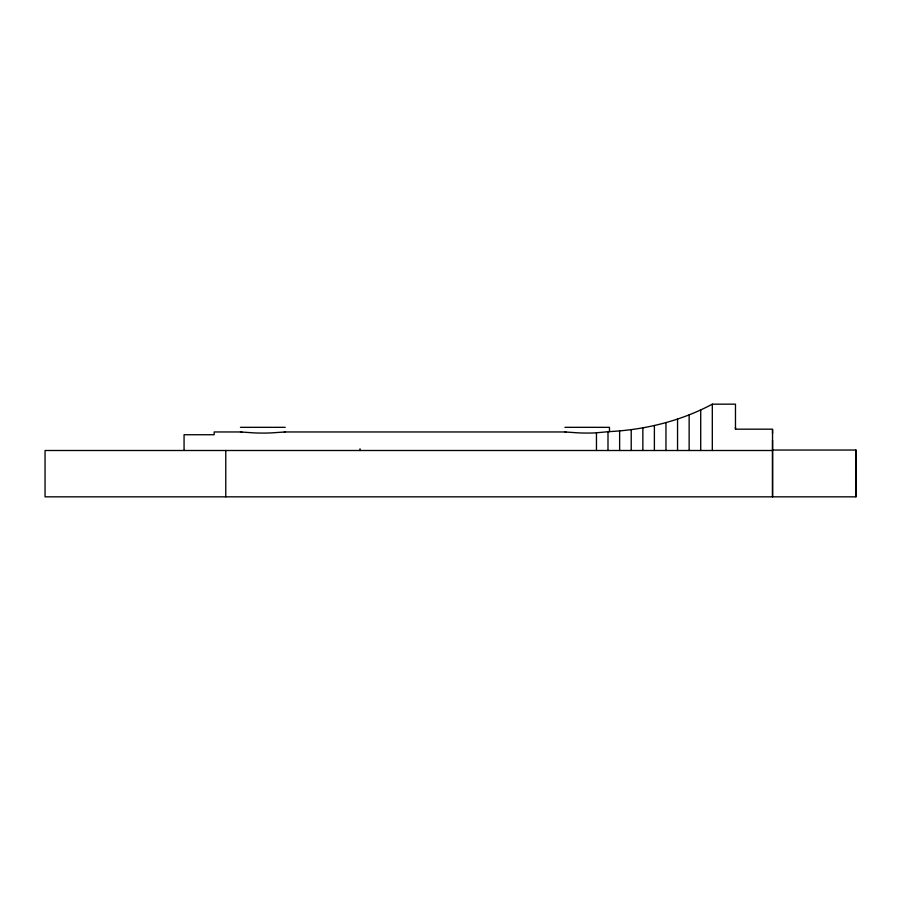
<?xml version="1.0" encoding="UTF-8"?>
<svg xmlns="http://www.w3.org/2000/svg" width="901" height="901" viewBox="0 0 901 901"><rect width="100%" height="100%" fill="white"/><g stroke="black" fill="none" stroke-linecap="round" stroke-linejoin="round"><path stroke-width="1.35" d="M772.54 440.15L772.54 496.834L772.54 429.18L735.475 429.18L735.475 427.164M772.54 433.482L772.54 429.653M772.54 450.5L45.05 450.5L45.05 496.834L855.95 496.834L855.95 450.038L772.54 450.038M184.063 450.5L184.063 434.733L214.179 434.733L214.179 431.962L240.466 431.962L254.262 432.897A22.435 2.5 0 0 0 271.528 432.885L285.212 431.962L564.983 431.962L577.98 432.84A22.255 2.478 0 0 0 595.099 432.908L609.403 431.602C645.093 429.8 680.694 421.071 712.308 404.166L735.475 404.166L735.475 429.18M564.983 431.962L565.941 432.03M608.445 431.737L609.47 431.624L609.47 427.333L564.916 427.333M284.22 432.03L285.212 431.962M240.454 427.333L285.212 427.333M241.964 432.12L240.466 431.962M855.95 450.038L855.95 496.834M712.308 404.166L712.308 450.5M700.719 409.978L700.719 450.5M689.141 414.922L689.141 450.5M677.552 419.089L677.552 450.5M665.963 422.603L665.963 450.5M654.385 425.52L654.385 450.5M642.863 427.851L642.863 450.5M631.218 429.653L631.218 450.5M619.629 430.926L619.629 450.5M607.995 431.827L607.995 450.5M596.462 432.818L596.462 450.5M360.017 448.811L360.017 450.5M225.768 450.5L225.768 496.834"/></g></svg>
